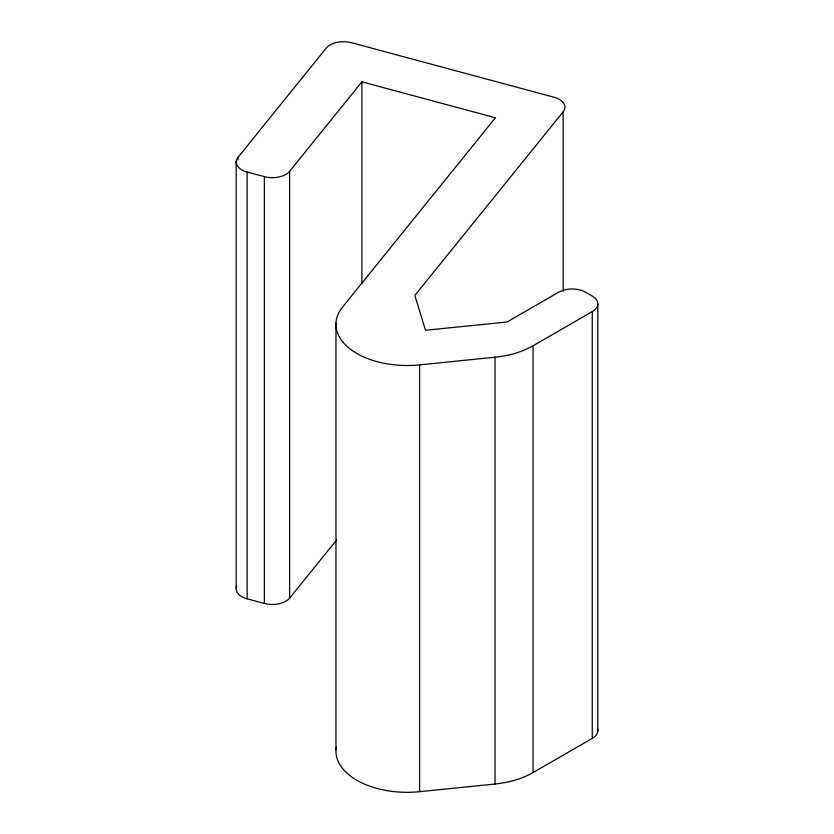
<?xml version="1.0" encoding="UTF-8"?>
<svg xmlns="http://www.w3.org/2000/svg" width="834" height="834" viewBox="0 0 834 834"><rect width="100%" height="100%" fill="white"/><g stroke="black" fill="none" stroke-linecap="round" stroke-linejoin="round"><path stroke-width="1.25" d="M236.189 161.421L236.189 588.22M597.822 303.837L597.822 730.636M237.94 160.034L237.94 157.428L326.303 48.028A19.005 10.978 0 0 1 351.562 42.722L553.984 97.213A19.005 10.978 0 0 1 563.179 111.798L563.179 291.368M236.762 586.114A19.005 10.978 0 0 0 247.135 598.812L264.357 603.451A19.005 10.978 0 0 0 289.617 598.145L289.617 171.345L361.914 81.836L495.427 117.771L342.618 306.964A71.276 41.158 0 0 0 350.676 349.415A71.276 41.158 0 0 0 419.606 364.885L495.031 357.213A71.276 41.158 0 0 0 533.051 345.776L592.255 311.603A19.005 10.978 0 0 0 592.255 296.08L585.541 292.202A19.005 10.978 0 0 0 558.655 292.202L507.082 321.976L425.496 330.274L414.852 295.434L563.179 111.798M289.617 598.145L336.738 539.806M336.3 747.056A71.276 41.158 0 0 0 419.606 791.685L495.031 784.012A71.276 41.158 0 0 0 533.051 772.576L592.255 738.403A19.005 10.978 0 0 0 597.425 728.395M237.94 157.428A19.005 10.978 0 0 0 247.135 172.012L264.357 176.652A19.005 10.978 0 0 0 289.617 171.345M592.255 311.603L592.255 738.403M533.051 345.776L533.051 772.576M495.031 357.213L495.031 784.012M419.606 364.885L419.606 791.685M361.914 81.836L361.914 283.518M335.977 323.102L335.977 749.902M264.357 176.652L264.357 603.451M247.135 172.012L247.135 598.812"/></g></svg>
